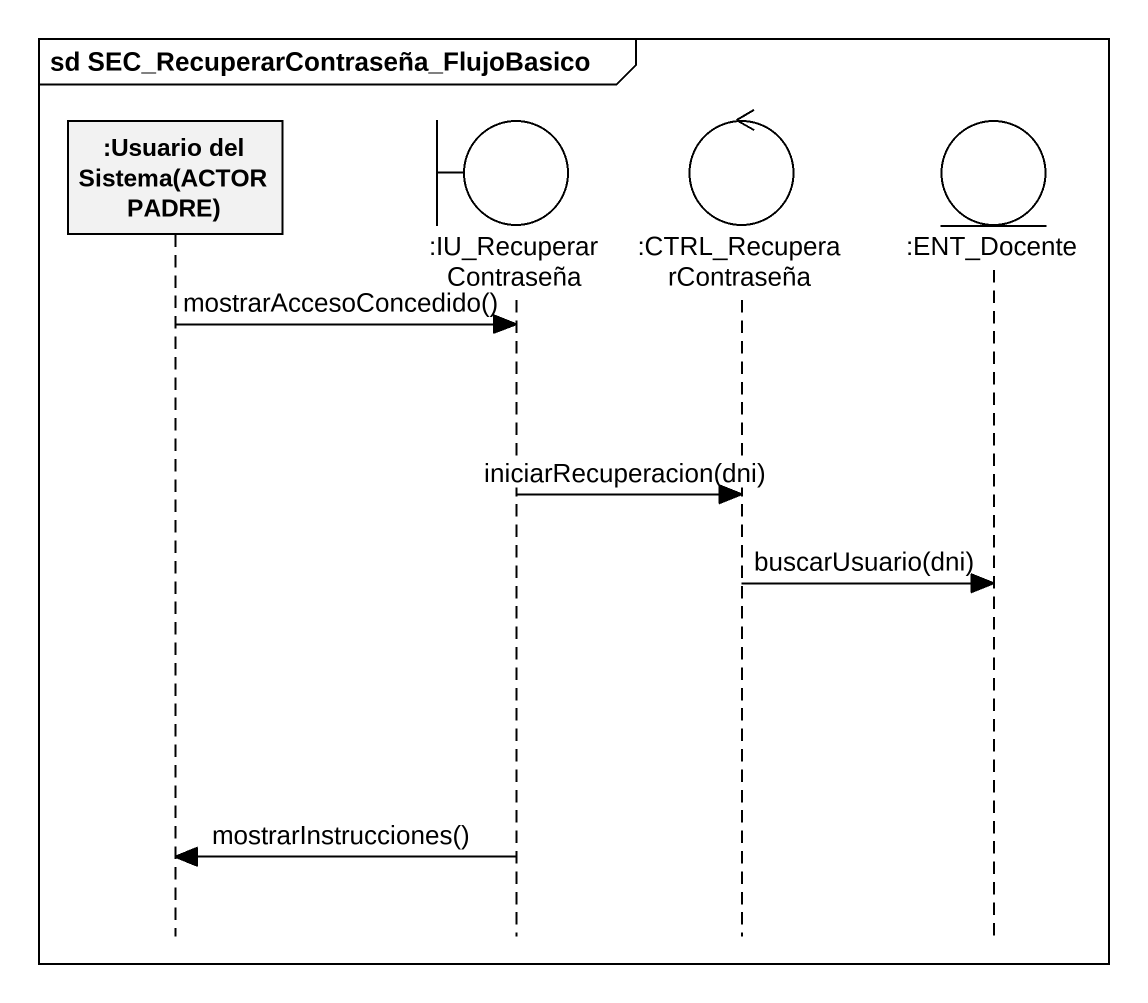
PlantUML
@startuml
mainframe sd SEC_RecuperarContraseña_FlujoBasico
hide footbox
participant ":Usuario del Sistema(ACTOR PADRE)" as Usuario_del_Sistema_ACTOR
boundary ":IU_RecuperarContraseña" as IU_RecuperarContraseña
control ":CTRL_RecuperarContraseña" as CTRL_RecuperarContraseña
entity ":ENT_Docente" as ENT_Docente

Usuario_del_Sistema_ACTOR -> IU_RecuperarContraseña : mostrarAccesoConcedido()
IU_RecuperarContraseña -> CTRL_RecuperarContraseña : iniciarRecuperacion(dni)
CTRL_RecuperarContraseña -> ENT_Docente : buscarUsuario(dni)
IU_RecuperarContraseña -> Usuario_del_Sistema_ACTOR : mostrarInstrucciones()
@enduml
